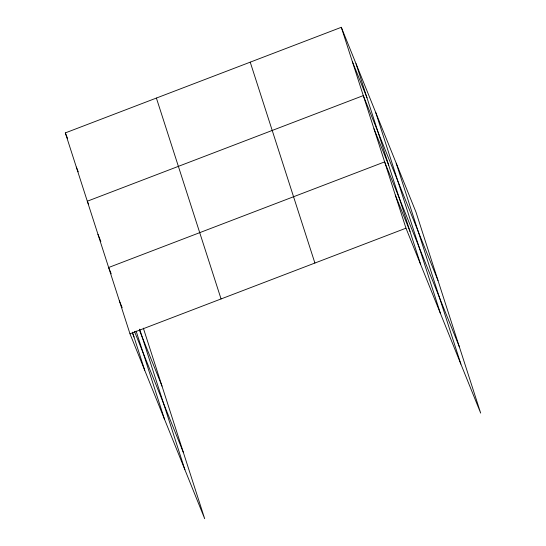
<?xml version="1.0" encoding="UTF-8"?>
<svg xmlns="http://www.w3.org/2000/svg" width="546" height="546" viewBox="0 0 546 546"><rect width="100%" height="100%" fill="white"/><g stroke="black" fill="none" stroke-linecap="round" stroke-linejoin="round"><path stroke-width="0.82" d="M143.345 328.139L204.689 518.7L129.982 333.797L65.322 132.91L341.311 27.3L416.018 212.203L480.678 413.09L405.978 228.187L341.311 27.3M129.982 333.797L405.978 228.187M352.307 61.452L367.001 97.83M438.001 280.501L363.295 95.598L87.305 201.215L88.582 204.375M373.969 128.747L388.663 165.131M459.343 346.799L384.637 161.896L108.647 267.506L111.2 273.833M395.304 195.038L410.005 231.422M65.322 132.91L67.554 138.452M76.31 167.062L78.228 171.806M139.339 330.002L162.012 386.118M97.973 234.357L100.853 241.475M134.521 331.558L183.347 452.409M119.315 300.648L122.188 307.767M132.419 333.08L134.016 337.032M396.212 163.193L460.879 364.073M375.812 112.694L440.479 313.581M356.012 63.684L420.673 264.564M250.232 62.155L314.899 263.035M156.395 98.062L221.062 298.949M139.653 329.163L184.889 469.69M136.118 331.074L164.482 419.192M132.453 332.18L144.683 370.181"/></g></svg>
